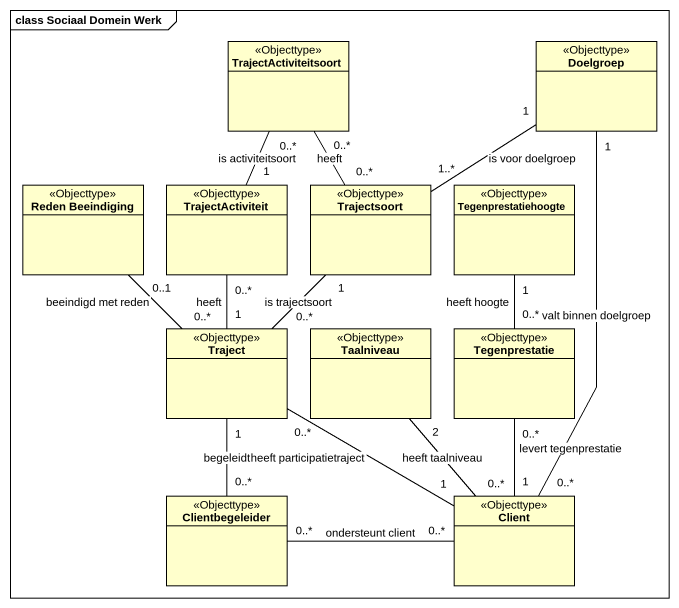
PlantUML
@startuml
mainframe class Sociaal Domein Werk
hide circle
hide empty members
class TrajectActiviteitsoort <<Objecttype>>
class Doelgroep <<Objecttype>>
class "Reden Beeindiging" as Reden_Beeindiging <<Objecttype>>
class TrajectActiviteit <<Objecttype>>
class Trajectsoort <<Objecttype>>
class Tegenprestatiehoogte <<Objecttype>>
class Traject <<Objecttype>>
class Taalniveau <<Objecttype>>
class Tegenprestatie <<Objecttype>>
class Clientbegeleider <<Objecttype>>
class Client <<Objecttype>>
TrajectActiviteit "1" -up- "0..*" TrajectActiviteitsoort : is activiteitsoort
Trajectsoort "0..*" -up- "0..*" TrajectActiviteitsoort : heeft
Trajectsoort "1..*" -up- "1" Doelgroep : is voor doelgroep
Traject "0..*" -up- "0..1" Reden_Beeindiging : beeindigd met reden
Traject "1" -up- "0..*" TrajectActiviteit : heeft
Traject "0..*" -up- "1" Trajectsoort : is trajectsoort
Tegenprestatie "0..*" -up- "1" Tegenprestatiehoogte : heeft hoogte
Clientbegeleider "0..*" -up- "1" Traject : begeleidt
Clientbegeleider "0..*" -right- "0..*" Client : ondersteunt client
Client "0..*" -up- "1" Doelgroep : valt binnen doelgroep
Client "1" -left- "0..*" Traject : heeft participatietraject
Client "0..*" -up- "2" Taalniveau : heeft taalniveau
Client "1" -up- "0..*" Tegenprestatie : levert tegenprestatie
@enduml
